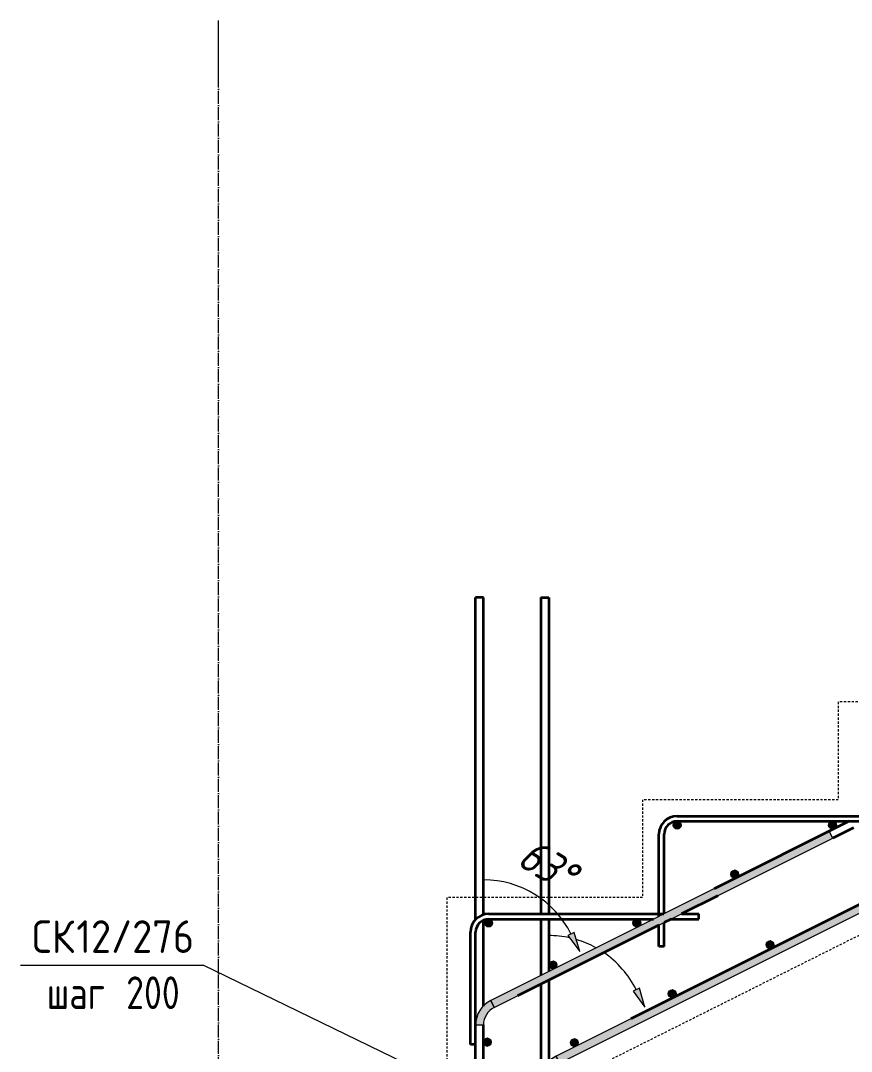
# Model space of a CAD drawing. Header units: millimetres. Extents: x 28954 to 49618, y -2651 to 78735.
# Drawn here: x 35891 to 37165, y -1306 to 274 of the extents above; entities that cross this region are included whole.
import ezdxf

# ---------------------------------------------------------------- set-up
doc = ezdxf.new("R2010")
doc.units = ezdxf.units.MM
doc.linetypes.add('01 Штриховая _4 мм_', pattern=[6, 3.5, -2.5])
doc.linetypes.add('02 Штрихпунктирная _20 мм_', pattern=[25, 20, -2.5, 0, -2.5])
for name, color, linetype, lineweight in [('AA_Oformlenie', 7, 'Continuous', 9), ('AA_Vinoska', 7, 'Continuous', 9), ('KR_Armatura', 7, 'Continuous', 20), ('KR_Armatura_Tonkie', 7, 'Continuous', 20), ('Оси', 7, 'Continuous', 9)]:
    doc.layers.add(name, color=color, linetype=linetype, lineweight=lineweight)
doc.layers.add('AF_Perekritie', color=7, linetype='Continuous', lineweight=60, true_color=0x006a35)
doc.layers.add('AF_Perekritie_Опалубка', color=7, linetype='Continuous', lineweight=60, true_color=0x006a35)
doc.styles.add('ISOCPEUR_1', font='isocpeur.TTF', dxfattribs={"width": 0.9, "height": 50})
doc.styles.add('ISOCPEUR_2', font='isocpeur.TTF', dxfattribs={"width": 0.8, "height": 50})
doc.styles.add('ISOCPEUR_I', font='isocpeui.ttf', dxfattribs={"width": 0.85, "height": 50})

# ---------------------------------------------------------------- blocks, each defined once
blk = doc.blocks.new('Ktcnybwf - Лестница-3686718-А-А Арм')
at = {"layer": 'AF_Perekritie', "linetype": '01 Штриховая _4 мм_', "lineweight": 20}
for p, q in [((-31880.1, -70), (-32180.1, -70)), ((-32180.1, -70), (-32180.1, -170)), ((-32180.1, -170), (-32480.1, -170)), ((-32480.1, -170), (-32480.1, -320)), ((-34080.1, -1343.6), (-31932.8, -270)), ((-31932.8, -270), (-31880.1, -270)), ((-32480.1, -320), (-32780.1, -320)), ((-32780.1, -320), (-32780.1, -470)), ((-32780.1, -470), (-33080.1, -470)), ((-33080.1, -470), (-33080.1, -620)), ((-33080.1, -620), (-33380.1, -620)), ((-33380.1, -620), (-33380.1, -770)), ((-33380.1, -770), (-33680.1, -770)), ((-33680.1, -770), (-33680.1, -920)), ((-33680.1, -920), (-33980.1, -920)), ((-33980.1, -920), (-33980.1, -1070)), ((-33980.1, -1070), (-34280.1, -1070)), ((-34280.1, -1070), (-34280.1, -1340)), ((-34280.1, -1340), (-34134.6, -1340)), ((-34122, -1340), (-34080.1, -1340)), ((-34080.1, -1340), (-34080.1, -1343.6))]:
    blk.add_line(p, q, dxfattribs=at)
blk = doc.blocks.new('079_Обозначение загиба стержня _ЭлУзла_ - Сплошные линии-3775775-А-А Арм')
at = {"layer": 'AA_Oformlenie'}
for points in [[(-34107.5, -1323.7), (-33588.6, -1064.5), (-33594, -1053.7), (-34112.8, -1313)], [(-33976.5, -1238), (-33985.1, -1208.8), (-33994.6, -1213.5)], [(-34136.1, -1350.6), (-34124.1, -1350.6), (-34123.3, -1344), (-34121.2, -1337.7), (-34117.7, -1332.1), (-34112.8, -1327.2), (-34107.5, -1323.7), (-34112.8, -1313), (-34120.6, -1318), (-34127.1, -1324.7), (-34132, -1332.6), (-34135, -1341.3)]]:
    blk.add_hatch(color=256, dxfattribs=at).paths.add_polyline_path(points)
for p, q in [((-33594, -1053.7), (-34112.8, -1313)), ((-33594, -1053.7), (-34112.8, -1313)), ((-33588.6, -1064.5), (-33594, -1053.7)), ((-33588.6, -1064.5), (-33594, -1053.7)), ((-34107.5, -1323.7), (-33588.6, -1064.5)), ((-34107.5, -1323.7), (-33588.6, -1064.5)), ((-33985.1, -1208.8), (-33994.6, -1213.5)), ((-33994.6, -1213.5), (-33976.5, -1238)), ((-33976.5, -1238), (-33985.1, -1208.8)), ((-34107.5, -1323.7), (-34112.8, -1313)), ((-34112.8, -1313), (-34107.5, -1323.7)), ((-34136.1, -1350.6), (-34124.1, -1350.6))]:
    blk.add_line(p, q, dxfattribs=at)
for centre, radius, start, end in [((-34124.1, -1278.2), 150, 77.6288, 90), ((-34124.1, -1278.2), 150, 61.2026, 73.4903), ((-34124.1, -1278.2), 150, 26.55, 55.8028), ((-34094.1, -1350.6), 42, 116.55, 180), ((-34094.1, -1350.6), 42, 116.55, 180), ((-34094.1, -1350.6), 30, 116.55, 180), ((-34094.1, -1350.6), 30, 116.55, 180)]:
    blk.add_arc(centre, radius, start, end, dxfattribs=at)
blk = doc.blocks.new('079_Обозначение загиба стержня _ЭлУзла_ - Сплошные линии-3776198-А-А Арм')
at = {"layer": 'AA_Oformlenie'}
for points in [[(-34207.5, -1238.4), (-33688.6, -979.1), (-33694, -968.4), (-34212.8, -1227.6)], [(-34076.5, -1152.6), (-34085.1, -1123.4), (-34094.6, -1128.2)], [(-34236.1, -1265.2), (-34224.1, -1265.2), (-34223.3, -1258.6), (-34221.2, -1252.4), (-34217.7, -1246.7), (-34212.8, -1241.8), (-34207.5, -1238.4), (-34212.8, -1227.6), (-34220.6, -1232.7), (-34227.1, -1239.3), (-34232, -1247.2), (-34235, -1256)]]:
    blk.add_hatch(color=256, dxfattribs=at).paths.add_polyline_path(points)
for p, q in [((-33694, -968.4), (-34212.8, -1227.6)), ((-33694, -968.4), (-34212.8, -1227.6)), ((-34207.5, -1238.4), (-33688.6, -979.1)), ((-34207.5, -1238.4), (-33688.6, -979.1)), ((-33688.6, -979.1), (-33694, -968.4)), ((-33688.6, -979.1), (-33694, -968.4)), ((-34085.1, -1123.4), (-34094.6, -1128.2)), ((-34094.6, -1128.2), (-34076.5, -1152.6)), ((-34076.5, -1152.6), (-34085.1, -1123.4)), ((-34207.5, -1238.4), (-34212.8, -1227.6)), ((-34212.8, -1227.6), (-34207.5, -1238.4)), ((-34236.1, -1265.2), (-34224.1, -1265.2))]:
    blk.add_line(p, q, dxfattribs=at)
for centre, radius, start, end in [((-34224.1, -1192.8), 150, 26.55, 90), ((-34194.1, -1265.2), 42, 116.55, 180), ((-34194.1, -1265.2), 42, 116.55, 180), ((-34194.1, -1265.2), 30, 116.55, 180), ((-34194.1, -1265.2), 30, 116.55, 180)]:
    blk.add_arc(centre, radius, start, end, dxfattribs=at)
blk = doc.blocks.new('042_М_Арматуры - Диам длина поз _ Шаг-2260295-А-А Арм')
at = {"layer": 'AA_Vinoska'}
blk.add_line((-30495.6, -895.6), (-30215.6, -895.6), dxfattribs=at)

msp = doc.modelspace()

# ---------------------------------------------------------------- hatches: boundary and pattern name
at = {"layer": 'KR_Armatura'}
h = msp.add_hatch(color=256, dxfattribs=at)
edge = h.paths.add_edge_path()
edge.add_arc((36897.6234, -959), 6, 0, 360)
for points in [[(36894.6234, -964.1962), (36900.6234, -964.1962), (36903.6234, -959), (36900.6234, -953.8038), (36894.6234, -953.8038), (36891.6234, -959)], [(37135.4086, -965.0759), (37140.7752, -962.3926), (37141.1347, -956.4034), (37136.1276, -953.0975), (37130.761, -955.7807), (37130.4015, -961.77)], [(36985.4132, -1040.0736), (36990.7797, -1037.3903), (36991.1392, -1031.4011), (36986.1321, -1028.0952), (36980.7656, -1030.7785), (36980.4061, -1036.7677)], [(36611.6234, -1114.1962), (36614.6234, -1109), (36611.6234, -1103.8038), (36605.6234, -1103.8038), (36602.6234, -1109), (36605.6234, -1114.1962)], [(36835.4177, -1115.0713), (36840.7843, -1112.3881), (36841.1438, -1106.3988), (36836.1367, -1103.0929), (36830.7701, -1105.7762), (36830.4107, -1111.7654)], [(37039.5255, -1148.2991), (37044.8921, -1145.6158), (37045.2516, -1139.6266), (37040.2445, -1136.3206), (37034.878, -1139.0039), (37034.5185, -1144.9931)], [(36706.8552, -1179.3526), (36712.2218, -1176.6693), (36712.5812, -1170.6801), (36707.5742, -1167.3742), (36702.2076, -1170.0574), (36701.8481, -1176.0467)], [(36889.5301, -1223.2968), (36894.8967, -1220.6135), (36895.2562, -1214.6243), (36890.2491, -1211.3183), (36884.8825, -1214.0016), (36884.523, -1219.9908)], [(36606.1958, -1297.5561), (36611.5623, -1294.8729), (36611.9218, -1288.8836), (36606.9148, -1285.5777), (36601.5482, -1288.261), (36601.1887, -1294.2502)], [(36739.5347, -1298.2945), (36744.9012, -1295.6112), (36745.2607, -1289.622), (36740.2536, -1286.3161), (36734.8871, -1288.9993), (36734.5276, -1294.9886)]]:
    msp.add_hatch(color=256, dxfattribs=at).paths.add_polyline_path(points)
h = msp.add_hatch(color=256, dxfattribs=at)
edge = h.paths.add_edge_path()
edge.add_arc((37135.7681, -959.0867), 6, 0, 360)
h = msp.add_hatch(color=256, dxfattribs=at)
edge = h.paths.add_edge_path()
edge.add_arc((36985.7727, -1034.0844), 6, 0, 360)
h = msp.add_hatch(color=256, dxfattribs=at)
edge = h.paths.add_edge_path()
edge.add_arc((36608.6234, -1109), 6, 0, 360)
h = msp.add_hatch(color=256, dxfattribs=at)
edge = h.paths.add_edge_path()
edge.add_arc((36835.7772, -1109.0821), 6, 0, 360)
h = msp.add_hatch(color=256, dxfattribs=at)
edge = h.paths.add_edge_path()
edge.add_arc((37039.885, -1142.3098), 6, 0, 360)
h = msp.add_hatch(color=256, dxfattribs=at)
edge = h.paths.add_edge_path()
edge.add_arc((36707.2147, -1173.3634), 6, 0, 360)
h = msp.add_hatch(color=256, dxfattribs=at)
edge = h.paths.add_edge_path()
edge.add_arc((36889.8896, -1217.3076), 6, 0, 360)
h = msp.add_hatch(color=256, dxfattribs=at)
edge = h.paths.add_edge_path()
edge.add_arc((36606.5553, -1291.5669), 6, 0, 360)
h = msp.add_hatch(color=256, dxfattribs=at)
edge = h.paths.add_edge_path()
edge.add_arc((36739.8942, -1292.3053), 6, 0, 360)

# ---------------------------------------------------------------- linework, layer by layer
at = {"layer": 'AA_Vinoska'}
msp.add_line((36587.5603, -1375.5795), (36171.0434, -1173.8032), dxfattribs=at)
at = {"layer": 'KR_Armatura'}
for p, q in [((36894.6234, -953.8038), (36891.6234, -959)), ((36891.6234, -959), (36894.6234, -964.1962)), ((36900.6234, -953.8038), (36894.6234, -953.8038)), ((36903.6234, -959), (36900.6234, -953.8038)), ((36900.6234, -964.1962), (36903.6234, -959)), ((37130.761, -955.7807), (37130.4015, -961.77)), ((37130.4015, -961.77), (37135.4086, -965.0759)), ((37136.1276, -953.0975), (37130.761, -955.7807)), ((37135.4086, -965.0759), (37140.7752, -962.3926)), ((37141.1347, -956.4034), (37136.1276, -953.0975)), ((37140.7752, -962.3926), (37141.1347, -956.4034)), ((36894.6234, -964.1962), (36900.6234, -964.1962)), ((36980.7656, -1030.7785), (36980.4061, -1036.7677)), ((36980.4061, -1036.7677), (36985.4132, -1040.0736)), ((36986.1321, -1028.0952), (36980.7656, -1030.7785)), ((36985.4132, -1040.0736), (36990.7797, -1037.3903)), ((36991.1392, -1031.4011), (36986.1321, -1028.0952)), ((36990.7797, -1037.3903), (36991.1392, -1031.4011)), ((36605.6234, -1103.8038), (36602.6234, -1109)), ((36611.6234, -1103.8038), (36605.6234, -1103.8038)), ((36614.6234, -1109), (36611.6234, -1103.8038)), ((36836.1367, -1103.0929), (36830.7701, -1105.7762)), ((36841.1438, -1106.3988), (36836.1367, -1103.0929)), ((36602.6234, -1109), (36605.6234, -1114.1962)), ((36605.6234, -1114.1962), (36611.6234, -1114.1962)), ((36611.6234, -1114.1962), (36614.6234, -1109)), ((36830.7701, -1105.7762), (36830.4107, -1111.7654)), ((36830.4107, -1111.7654), (36835.4177, -1115.0713)), ((36835.4177, -1115.0713), (36840.7843, -1112.3881)), ((36840.7843, -1112.3881), (36841.1438, -1106.3988)), ((37040.2445, -1136.3206), (37034.878, -1139.0039)), ((37045.2516, -1139.6266), (37040.2445, -1136.3206)), ((37034.878, -1139.0039), (37034.5185, -1144.9931)), ((37034.5185, -1144.9931), (37039.5255, -1148.2991)), ((37039.5255, -1148.2991), (37044.8921, -1145.6158)), ((37044.8921, -1145.6158), (37045.2516, -1139.6266)), ((36707.5742, -1167.3742), (36702.2076, -1170.0574)), ((36712.5812, -1170.6801), (36707.5742, -1167.3742)), ((36702.2076, -1170.0574), (36701.8481, -1176.0467)), ((36701.8481, -1176.0467), (36706.8552, -1179.3526)), ((36706.8552, -1179.3526), (36712.2218, -1176.6693)), ((36712.2218, -1176.6693), (36712.5812, -1170.6801)), ((36884.8825, -1214.0016), (36884.523, -1219.9908)), ((36890.2491, -1211.3183), (36884.8825, -1214.0016)), ((36895.2562, -1214.6243), (36890.2491, -1211.3183)), ((36894.8967, -1220.6135), (36895.2562, -1214.6243)), ((36884.523, -1219.9908), (36889.5301, -1223.2968)), ((36889.5301, -1223.2968), (36894.8967, -1220.6135)), ((36601.5482, -1288.261), (36601.1887, -1294.2502)), ((36601.1887, -1294.2502), (36606.1958, -1297.5561)), ((36606.9148, -1285.5777), (36601.5482, -1288.261)), ((36606.1958, -1297.5561), (36611.5623, -1294.8729)), ((36611.9218, -1288.8836), (36606.9148, -1285.5777)), ((36611.5623, -1294.8729), (36611.9218, -1288.8836)), ((36734.8871, -1288.9993), (36734.5276, -1294.9886)), ((36734.5276, -1294.9886), (36739.5347, -1298.2945)), ((36740.2536, -1286.3161), (36734.8871, -1288.9993)), ((36745.2607, -1289.622), (36740.2536, -1286.3161)), ((36744.9012, -1295.6112), (36745.2607, -1289.622)), ((36739.5347, -1298.2945), (36744.9012, -1295.6112))]:
    msp.add_line(p, q, dxfattribs=at)
for centre in [(36897.6234, -959), (37135.7681, -959.0867), (36985.7727, -1034.0844), (36608.6234, -1109), (36835.7772, -1109.0821), (37039.885, -1142.3098), (36707.2147, -1173.3634), (36889.8896, -1217.3076), (36606.5553, -1291.5669), (36739.8942, -1292.3053)]:
    msp.add_circle(centre, 6, dxfattribs=at)
at = {"layer": 'KR_Armatura_Tonkie', "lineweight": 35}
for p, q in [((38873.0581, -232.434), (36826.4124, -1255.7504)), ((36600.6234, -610), (36588.6234, -610)), ((36588.6234, -1103.463), (36588.6234, -610)), ((36600.6234, -1096.266), (36600.6234, -610)), ((36688.6234, -610), (36688.6234, -1095)), ((36688.6234, -610), (36700.6234, -610)), ((36700.6234, -610), (36700.6234, -1095)), ((36897.6253, -945), (37219.6253, -945)), ((36897.6253, -953), (37219.6253, -953)), ((37161.3579, -953), (36954.3676, -1056.4952)), ((37167.9416, -963.1245), (37136.0267, -979.082)), ((36869.6253, -1098.8385), (36869.6253, -973)), ((36877.6253, -1094.8411), (36877.6253, -973)), ((36959.7327, -1067.229), (36904.1907, -1095)), ((36600.6234, -1236.186), (36600.6234, -1104.8511)), ((36608.6234, -1095), (36877.3073, -1095)), ((36608.6234, -1103), (36861.2968, -1103)), ((36688.6234, -1103), (36688.6234, -1189.28)), ((36700.6234, -1103), (36700.6234, -1183.2839)), ((36888.1907, -1103), (36877.6253, -1108.2827)), ((36888.1437, -1103), (36930.6234, -1103)), ((36904.1542, -1095), (36930.6234, -1095)), ((36930.6234, -1103), (36930.6234, -1095)), ((36869.6253, -1112.2827), (36652.6945, -1220.7481)), ((36869.6253, -1145), (36869.6253, -1112.2531)), ((36877.6253, -1145), (36877.6253, -1108.2557)), ((36580.6234, -1295), (36580.6234, -1123)), ((36588.6234, -1752), (36588.6234, -1123)), ((36588.6234, -1295), (36588.6234, -1123)), ((36877.6253, -1145), (36869.6253, -1145)), ((36700.6234, -1196.6986), (36700.6234, -1321.5384)), ((36688.6234, -1202.6947), (36688.6234, -1752)), ((36600.6234, -1752), (36600.6234, -1265.2122)), ((36588.6234, -1295), (36580.6234, -1295))]:
    msp.add_line(p, q, dxfattribs=at)
for centre, radius in [((36897.6253, -973), 28), ((36897.6253, -973), 20), ((36608.6234, -1123), 28), ((36608.6234, -1123), 20)]:
    msp.add_arc(centre, radius, 90, 180, dxfattribs=at)
at = {"layer": 'Оси'}
msp.add_line((36194.6234, 173.8144), (36194.6234, 273.8144), dxfattribs=at)
at = {"layer": 'Оси', "linetype": '02 Штрихпунктирная _20 мм_'}
msp.add_line((36194.6234, -2288.4307), (36194.6234, 173.8144), dxfattribs=at)

# ---------------------------------------------------------------- block references
at = {"layer": 'AA_Oformlenie'}
for name in ['079_Обозначение загиба стержня _ЭлУзла_ - Сплошные линии-3776198-А-А Арм', '079_Обозначение загиба стержня _ЭлУзла_ - Сплошные линии-3775775-А-А Арм']:
    msp.add_blockref(name, (70824.685, 0), dxfattribs=at)
at = {"layer": 'AA_Vinoska'}
msp.add_blockref('042_М_Арматуры - Диам длина поз _ Шаг-2260295-А-А Арм', (66386.6037, -278.1541), dxfattribs=at)
at = {"layer": 'AF_Perekritie_Опалубка', "linetype": '01 Штриховая _4 мм_', "lineweight": 20}
msp.add_blockref('Ktcnybwf - Лестница-3686718-А-А Арм', (70824.685, 0), dxfattribs=at)

# ---------------------------------------------------------------- texts
at = {"layer": 'AA_Vinoska', "insert": (36675.9619, -976.0587), "char_height": 50, "width": 106.303763, "attachment_point": 1, "rotation": 328.275, "style": 'ISOCPEUR_I'}
msp.add_mtext('63°', dxfattribs=at)
at = {"layer": 'AA_Vinoska', "char_height": 50, "attachment_point": 1}
for s, insert, width, style in [('СК', (35908.5662, -1104.7982), 82.253137, 'ISOCPEUR_1'), ('12/276', (35976.4318, -1104.7982), 222.227775, 'ISOCPEUR_1'), (' 200', (36027.3845, -1190.7793), 133.4008, 'ISOCPEUR_2'), ('шаг', (35931.0762, -1190.7793), 116.7257, 'ISOCPEUR_2')]:
    msp.add_mtext(s, dxfattribs=dict(at, insert=insert, width=width, style=style))

doc.saveas('drawing.dxf')
